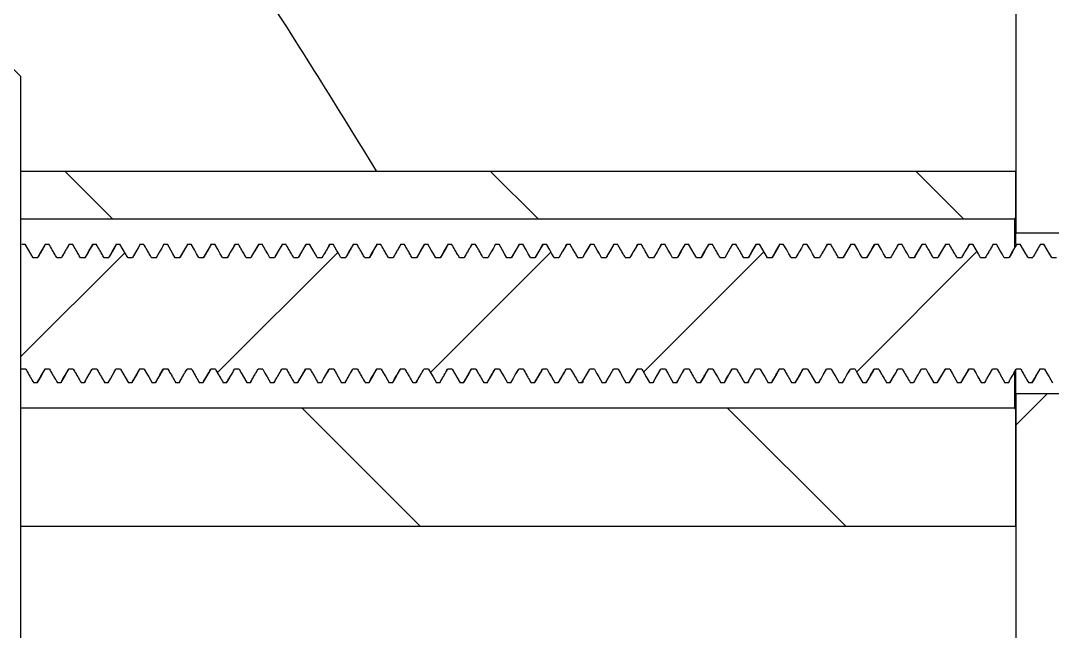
# Model space of a CAD drawing. Header units: millimetres. Extents: x 2 to 1187, y 2 to 839.
# Drawn here: x 771.8 to 782.68, y 742.01 to 748.45 of the extents above; entities that cross this region are included whole.
import ezdxf

# ---------------------------------------------------------------- set-up
doc = ezdxf.new("R2010")
doc.units = ezdxf.units.MM

# ---------------------------------------------------------------- blocks, each defined once
blk = doc.blocks.new('SW_HATCH_5')
at = {"color": 0, "linetype": 'Continuous', "lineweight": 18}
for p, q in [((-61.625, -8.5), (-61.125, -9)), ((-57.135, -8.5), (-56.635, -9)), ((-52.645, -8.5), (-52.145, -9)), ((-60.996, -9.36), (-62.092, -10.456)), ((-58.749, -9.357), (-60.017, -10.625)), ((-56.5, -9.353), (-57.769, -10.622)), ((-54.252, -9.351), (-55.52, -10.618)), ((-52.004, -9.347), (-53.272, -10.616)), ((-51.261, -10.85), (-51.592, -11.181)), ((-59.125, -11), (-57.875, -12.25)), ((-54.635, -11), (-53.385, -12.25))]:
    blk.add_line(p, q, dxfattribs=at)

msp = doc.modelspace()

# ---------------------------------------------------------------- linework, layer by layer
at = {"color": 7, "linetype": 'Continuous', "lineweight": 25}
for p, q in [((782.2982, 751.8621), (782.2982, 746.2121)), ((771.7981, 747.862), (771.2981, 748.3621)), ((771.7981, 724.362), (771.7981, 747.862)), ((782.2982, 746.862), (771.7981, 746.862)), ((782.2982, 746.3746), (782.2982, 746.862)), ((771.7981, 746.362), (782.2857, 746.362)), ((782.2857, 746.362), (782.2982, 746.3746)), ((782.2857, 746.0647), (782.2857, 746.362)), ((782.2982, 746.2121), (791.2981, 746.2121)), ((782.2982, 746.095), (782.2982, 746.2121)), ((771.808, 746.0938), (771.8436, 746.0938)), ((772.058, 746.0938), (772.0936, 746.0938)), ((772.308, 746.0938), (772.3437, 746.0938)), ((772.5579, 746.0938), (772.5937, 746.0938)), ((772.808, 746.0938), (772.8436, 746.0938)), ((773.058, 746.0938), (773.0936, 746.0938)), ((773.308, 746.0938), (773.3437, 746.0938)), ((773.558, 746.0938), (773.5936, 746.0938)), ((773.808, 746.0938), (773.8436, 746.0938)), ((774.058, 746.0938), (774.0937, 746.0938)), ((774.3079, 746.0938), (774.3437, 746.0938)), ((774.558, 746.0938), (774.5936, 746.0938)), ((774.808, 746.0938), (774.8436, 746.0938)), ((775.058, 746.0938), (775.0937, 746.0938)), ((775.308, 746.0938), (775.3436, 746.0938)), ((775.558, 746.0938), (775.5936, 746.0938)), ((775.808, 746.0938), (775.8437, 746.0938)), ((776.0581, 746.0938), (776.0937, 746.0938)), ((776.308, 746.0938), (776.3436, 746.0938)), ((776.558, 746.0938), (776.5936, 746.0938)), ((776.808, 746.0938), (776.8437, 746.0938)), ((777.058, 746.0938), (777.0936, 746.0938)), ((777.308, 746.0938), (777.3436, 746.0938)), ((777.558, 746.0938), (777.5937, 746.0938)), ((777.8079, 746.0938), (777.8437, 746.0938)), ((778.058, 746.0938), (778.0936, 746.0938)), ((778.308, 746.0938), (778.3436, 746.0938)), ((778.558, 746.0938), (778.5937, 746.0938)), ((778.808, 746.0938), (778.8436, 746.0938)), ((779.058, 746.0938), (779.0936, 746.0938)), ((779.308, 746.0938), (779.3437, 746.0938)), ((779.558, 746.0938), (779.5937, 746.0938)), ((779.808, 746.0938), (779.8436, 746.0938)), ((780.058, 746.0938), (780.0937, 746.0938)), ((780.308, 746.0938), (780.3437, 746.0938)), ((780.558, 746.0938), (780.5936, 746.0938)), ((780.808, 746.0938), (780.8436, 746.0938)), ((781.058, 746.0938), (781.0937, 746.0938)), ((781.308, 746.0938), (781.3437, 746.0938)), ((781.558, 746.0938), (781.5936, 746.0938)), ((781.808, 746.0938), (781.8437, 746.0938)), ((782.0579, 746.0938), (782.0937, 746.0938)), ((782.308, 746.0938), (782.3436, 746.0938)), ((782.558, 746.0938), (782.5936, 746.0938)), ((771.9261, 745.9509), (771.9755, 745.9509)), ((772.1761, 745.9509), (772.2255, 745.9509)), ((772.2459, 745.9856), (772.2255, 745.9509)), ((772.4261, 745.9509), (772.4755, 745.9509)), ((772.6761, 745.9509), (772.7254, 745.9509)), ((772.9261, 745.9509), (772.9755, 745.9509)), ((772.987, 745.9708), (772.9752, 745.9509)), ((773.1761, 745.9509), (773.2256, 745.9509)), ((773.228, 745.9543), (773.2258, 745.9506)), ((773.4262, 745.9509), (773.4755, 745.9509)), ((773.6761, 745.9509), (773.7255, 745.9509)), ((773.9261, 745.9509), (773.9755, 745.9509)), ((773.9947, 745.9834), (773.9755, 745.9508)), ((774.1761, 745.9509), (774.2255, 745.9509)), ((774.4261, 745.9509), (774.4755, 745.9509)), ((774.6761, 745.9509), (774.7255, 745.9509)), ((774.7405, 745.9768), (774.7252, 745.9509)), ((774.9261, 745.9509), (774.9756, 745.9509)), ((775.1762, 745.9509), (775.2255, 745.9509)), ((775.4261, 745.9509), (775.4755, 745.9509)), ((775.6761, 745.9509), (775.7255, 745.9509)), ((775.7429, 745.9801), (775.7255, 745.9507)), ((775.9262, 745.9509), (775.9755, 745.9509)), ((776.1761, 745.9509), (776.2255, 745.9509)), ((776.4261, 745.9509), (776.4755, 745.9509)), ((776.4932, 745.9813), (776.4752, 745.9509)), ((776.6761, 745.9509), (776.7256, 745.9509)), ((776.9261, 745.9509), (776.9755, 745.9509)), ((777.1761, 745.9509), (777.2255, 745.9509)), ((777.4261, 745.9509), (777.4755, 745.9509)), ((777.4906, 745.9762), (777.4756, 745.9507)), ((777.6762, 745.9509), (777.7255, 745.9509)), ((777.926, 745.9509), (777.9755, 745.9509)), ((778.1761, 745.9509), (778.2255, 745.9509)), ((778.2451, 745.9845), (778.2253, 745.9509)), ((778.4261, 745.9509), (778.4756, 745.9509)), ((778.6761, 745.9509), (778.7254, 745.9509)), ((778.9261, 745.9509), (778.9755, 745.9509)), ((779.1761, 745.9509), (779.2255, 745.9509)), ((779.2381, 745.9717), (779.2256, 745.9507)), ((779.4262, 745.9509), (779.4755, 745.9509)), ((779.676, 745.9509), (779.7255, 745.9509)), ((779.9261, 745.9509), (779.9755, 745.9509)), ((779.9962, 745.9863), (779.9753, 745.9509)), ((780.1761, 745.9509), (780.2255, 745.9509)), ((780.4261, 745.9509), (780.4754, 745.9509)), ((780.6761, 745.9509), (780.7255, 745.9509)), ((780.9261, 745.9509), (780.9755, 745.9509)), ((780.9852, 745.9668), (780.9757, 745.9506)), ((781.1762, 745.9509), (781.2255, 745.9509)), ((781.4261, 745.9509), (781.4755, 745.9509)), ((781.6761, 745.9509), (781.7255, 745.9509)), ((781.7465, 745.9868), (781.7254, 745.9509)), ((781.9261, 745.9509), (781.9755, 745.9509)), ((782.1761, 745.9509), (782.2254, 745.9509)), ((782.4261, 745.9509), (782.4755, 745.9509)), ((782.4816, 745.9617), (782.4752, 745.9509)), ((782.6761, 745.9509), (782.7256, 745.9509)), ((771.8505, 744.7732), (771.8011, 744.7732)), ((772.1005, 744.7732), (772.0511, 744.7732)), ((772.3505, 744.7732), (772.3011, 744.7732)), ((772.6005, 744.7732), (772.5512, 744.7732)), ((772.7841, 744.7439), (772.8014, 744.7732)), ((772.8505, 744.7732), (772.8011, 744.7732)), ((773.1005, 744.7732), (773.0511, 744.7732)), ((773.3506, 744.7732), (773.3012, 744.7732)), ((773.5332, 744.743), (773.5511, 744.7733)), ((773.6005, 744.7732), (773.5511, 744.7732)), ((773.8505, 744.7732), (773.8011, 744.7732)), ((774.1005, 744.7732), (774.0511, 744.7732)), ((774.3008, 744.7736), (774.3011, 744.774)), ((774.3505, 744.7732), (774.3012, 744.7732)), ((774.5371, 744.7489), (774.5514, 744.7732)), ((774.6005, 744.7732), (774.5511, 744.7732)), ((774.8505, 744.7732), (774.8011, 744.7732)), ((775.1006, 744.7732), (775.0512, 744.7732)), ((775.2815, 744.74), (775.3012, 744.7733)), ((775.3505, 744.7732), (775.3011, 744.7732)), ((775.6005, 744.7732), (775.5511, 744.7732)), ((775.8505, 744.7732), (775.8011, 744.7732)), ((776.0477, 744.7682), (776.0508, 744.7735)), ((776.1005, 744.7732), (776.0512, 744.7732)), ((776.2908, 744.7551), (776.3014, 744.7732)), ((776.3505, 744.7732), (776.3011, 744.7732)), ((776.6005, 744.7732), (776.5511, 744.7732)), ((776.8505, 744.7732), (776.8012, 744.7732)), ((777.0305, 744.7381), (777.0512, 744.7732)), ((777.1005, 744.7732), (777.0511, 744.7732)), ((777.3505, 744.7732), (777.3011, 744.7732)), ((777.6005, 744.7732), (777.5511, 744.7732)), ((777.7945, 744.7626), (777.8009, 744.7735)), ((777.8505, 744.7732), (777.8011, 744.7732)), ((778.045, 744.7624), (778.0514, 744.7732)), ((778.1005, 744.7732), (778.0511, 744.7732)), ((778.3505, 744.7732), (778.3011, 744.7732)), ((778.6005, 744.7732), (778.5512, 744.7732)), ((778.7801, 744.7373), (778.8013, 744.7732)), ((778.8505, 744.7732), (778.8011, 744.7732)), ((779.1005, 744.7732), (779.0511, 744.7732)), ((779.3506, 744.7732), (779.3011, 744.7732)), ((779.5414, 744.7573), (779.5509, 744.7735)), ((779.6005, 744.7732), (779.5511, 744.7732)), ((779.8505, 744.7732), (779.8011, 744.7732)), ((780.1005, 744.7732), (780.0511, 744.7732)), ((780.3505, 744.7732), (780.3012, 744.7732)), ((780.5304, 744.7378), (780.5513, 744.7732)), ((780.6005, 744.7732), (780.5511, 744.7732)), ((780.8505, 744.7732), (780.8011, 744.7732)), ((781.1006, 744.7732), (781.0511, 744.7732)), ((781.2886, 744.7524), (781.301, 744.7734)), ((781.3505, 744.7732), (781.3011, 744.7732)), ((781.6005, 744.7732), (781.5511, 744.7732)), ((781.8505, 744.7732), (781.8011, 744.7732)), ((782.1005, 744.7732), (782.0512, 744.7732)), ((782.2816, 744.7396), (782.3014, 744.7732)), ((782.2857, 744.362), (782.2857, 744.7383)), ((782.2982, 744.5121), (782.2982, 744.7669)), ((782.3505, 744.7732), (782.3011, 744.7732)), ((782.6005, 744.7732), (782.5511, 744.7732)), ((771.9686, 744.6303), (771.933, 744.6303)), ((772.2186, 744.6303), (772.183, 744.6303)), ((772.4687, 744.6303), (772.433, 744.6303)), ((772.7187, 744.6303), (772.6829, 744.6303)), ((772.9686, 744.6303), (772.933, 744.6303)), ((773.2186, 744.6303), (773.183, 744.6303)), ((773.4687, 744.6303), (773.433, 744.6303)), ((773.7186, 744.6303), (773.683, 744.6303)), ((773.9686, 744.6303), (773.933, 744.6303)), ((774.2187, 744.6303), (774.183, 744.6303)), ((774.4686, 744.6303), (774.4329, 744.6303)), ((774.7186, 744.6303), (774.683, 744.6303)), ((774.9686, 744.6303), (774.933, 744.6303)), ((775.2187, 744.6303), (775.183, 744.6303)), ((775.4686, 744.6303), (775.433, 744.6303)), ((775.7186, 744.6303), (775.683, 744.6303)), ((775.9687, 744.6303), (775.933, 744.6303)), ((776.2186, 744.6303), (776.1829, 744.6303)), ((776.4686, 744.6303), (776.433, 744.6303)), ((776.7186, 744.6303), (776.683, 744.6303)), ((776.9687, 744.6303), (776.933, 744.6303)), ((777.2186, 744.6303), (777.183, 744.6303)), ((777.4686, 744.6303), (777.433, 744.6303)), ((777.7187, 744.6303), (777.683, 744.6303)), ((777.9686, 744.6303), (777.933, 744.6303)), ((778.2186, 744.6303), (778.183, 744.6303)), ((778.4687, 744.6303), (778.433, 744.6303)), ((778.7188, 744.6303), (778.683, 744.6303)), ((778.9686, 744.6303), (778.933, 744.6303)), ((779.2187, 744.6303), (779.183, 744.6303)), ((779.4687, 744.6303), (779.433, 744.6303)), ((779.7186, 744.6303), (779.683, 744.6303)), ((779.9686, 744.6303), (779.933, 744.6303)), ((780.2187, 744.6303), (780.183, 744.6303)), ((780.4687, 744.6303), (780.433, 744.6303)), ((780.7186, 744.6303), (780.683, 744.6303)), ((780.9687, 744.6303), (780.933, 744.6303)), ((781.2186, 744.6303), (781.183, 744.6303)), ((781.4686, 744.6303), (781.433, 744.6303)), ((781.7186, 744.6303), (781.683, 744.6303)), ((781.9687, 744.6303), (781.933, 744.6303)), ((782.2187, 744.6303), (782.1829, 744.6303)), ((782.4686, 744.6303), (782.433, 744.6303)), ((782.2982, 744.5121), (782.2982, 735.6121)), ((791.2981, 744.5121), (782.2982, 744.5121)), ((782.2857, 744.362), (771.7981, 744.362)), ((782.2982, 744.3495), (782.2857, 744.362)), ((782.2982, 743.112), (782.2982, 744.3495)), ((782.2982, 743.112), (771.7981, 743.112))]:
    msp.add_line(p, q, dxfattribs=at)
at = {"color": 7, "linetype": 'Continuous', "lineweight": 25, "flags": 128}
for points in [[(771.9261, 745.9508), (771.9026, 745.9915), (771.8791, 746.0322), (771.8436, 746.0936)], [(772.9261, 745.9516), (772.9026, 745.9924), (772.8791, 746.0331), (772.8436, 746.0947)], [(773.058, 746.0939), (773.0345, 746.0532), (773.011, 746.0125), (772.9755, 745.951)], [(773.308, 746.0926), (773.2844, 746.0519), (773.2609, 746.0112), (773.2255, 745.95)], [(773.4261, 745.95), (773.4026, 745.9907), (773.379, 746.0314), (773.3436, 746.0926)], [(773.6761, 745.9509), (773.6526, 745.9916), (773.6291, 746.0323), (773.5936, 746.0938)], [(773.9261, 745.9518), (773.9027, 745.9926), (773.8792, 746.0333), (773.8437, 746.0949)], [(774.058, 746.0929), (774.0345, 746.0522), (774.0109, 746.0115), (773.9755, 745.9502)], [(774.308, 746.0931), (774.2844, 746.0523), (774.2609, 746.0116), (774.2255, 745.9503)], [(774.4261, 745.9502), (774.4026, 745.9909), (774.379, 746.0316), (774.3436, 746.0929)], [(774.558, 746.0949), (774.5345, 746.0542), (774.511, 746.0134), (774.4755, 745.9518)], [(774.808, 746.0938), (774.7845, 746.0531), (774.761, 746.0123), (774.7255, 745.9509)], [(774.9262, 745.9511), (774.9027, 745.9918), (774.8791, 746.0326), (774.8437, 746.094)], [(775.1761, 745.95), (775.1526, 745.9907), (775.129, 746.0314), (775.0936, 746.0926)], [(775.558, 746.0947), (775.5345, 746.054), (775.511, 746.0132), (775.4755, 745.9517)], [(776.058, 746.0932), (776.0344, 746.0524), (776.0109, 746.0117), (775.9755, 745.9504)], [(776.1761, 745.9503), (776.1526, 745.991), (776.129, 746.0317), (776.0936, 746.093)], [(776.308, 746.095), (776.2845, 746.0542), (776.261, 746.0135), (776.2255, 745.9519)], [(776.808, 746.0926), (776.7844, 746.0519), (776.7609, 746.0112), (776.7255, 745.95)], [(776.9261, 745.95), (776.9026, 745.9907), (776.879, 746.0314), (776.8436, 746.0926)], [(777.058, 746.0943), (777.0345, 746.0535), (777.0109, 746.0128), (776.9755, 745.9513)], [(777.1761, 745.9511), (777.1526, 745.9919), (777.1291, 746.0326), (777.0936, 746.0941)], [(777.308, 746.0946), (777.2845, 746.0538), (777.261, 746.0131), (777.2255, 745.9516)], [(777.4262, 745.9517), (777.4027, 745.9924), (777.3792, 746.0332), (777.3437, 746.0947)], [(777.558, 746.0927), (777.5345, 746.052), (777.5109, 746.0113), (777.4755, 745.9501)], [(777.808, 746.0933), (777.7844, 746.0526), (777.7609, 746.0119), (777.7255, 745.9505)], [(777.9261, 745.9504), (777.9026, 745.9911), (777.879, 746.0318), (777.8436, 746.0931)], [(778.308, 746.0935), (778.2845, 746.0527), (778.261, 746.012), (778.2255, 745.9507)], [(778.558, 746.0927), (778.5344, 746.052), (778.5109, 746.0112), (778.4755, 745.95)], [(778.6761, 745.95), (778.6526, 745.9907), (778.629, 746.0314), (778.5936, 746.0926)], [(778.808, 746.0944), (778.7845, 746.0537), (778.761, 746.0129), (778.7255, 745.9514)], [(778.9261, 745.9513), (778.9026, 745.992), (778.8791, 746.0327), (778.8436, 746.0942)], [(779.058, 746.0944), (779.0345, 746.0537), (779.011, 746.013), (778.9755, 745.9514)], [(779.308, 746.0927), (779.2845, 746.052), (779.2609, 746.0113), (779.2255, 745.95)], [(779.558, 746.0935), (779.5344, 746.0527), (779.5109, 746.012), (779.4755, 745.9506)], [(779.6761, 745.9505), (779.6526, 745.9912), (779.629, 746.0319), (779.5936, 746.0933)], [(779.808, 746.095), (779.7845, 746.0543), (779.761, 746.0135), (779.7255, 745.9519)], [(779.9261, 745.9519), (779.9026, 745.9926), (779.8792, 746.0334), (779.8436, 746.095)], [(780.058, 746.0933), (780.0345, 746.0526), (780.011, 746.0119), (779.9755, 745.9506)], [(780.1762, 745.9507), (780.1526, 745.9914), (780.1291, 746.0322), (780.0937, 746.0935)], [(780.558, 746.0946), (780.5345, 746.0538), (780.511, 746.0131), (780.4755, 745.9515)], [(780.6761, 745.9514), (780.6526, 745.9921), (780.6291, 746.0329), (780.5936, 746.0944)], [(780.808, 746.0943), (780.7845, 746.0536), (780.761, 746.0128), (780.7255, 745.9513)], [(780.9262, 745.9515), (780.9027, 745.9922), (780.8792, 746.033), (780.8437, 746.0945)], [(781.1761, 745.95), (781.1526, 745.9908), (781.1291, 746.0315), (781.0937, 746.0927)], [(781.558, 746.095), (781.5345, 746.0542), (781.511, 746.0135), (781.4755, 745.9519)], [(781.808, 746.0932), (781.7845, 746.0525), (781.761, 746.0118), (781.7255, 745.9504)], [(781.9262, 745.9506), (781.9026, 745.9913), (781.8791, 746.032), (781.8437, 746.0934)], [(782.1761, 745.95), (782.1526, 745.9908), (782.129, 746.0315), (782.0936, 746.0927)], [(782.308, 746.0947), (782.2845, 746.0539), (782.261, 746.0132), (782.2255, 745.9516)], [(782.4261, 745.9515), (782.4026, 745.9922), (782.3791, 746.033), (782.3436, 746.0945)], [(782.6762, 745.9514), (782.6527, 745.9921), (782.6292, 746.0328), (782.5937, 746.0943)], [(772.2187, 744.6299), (772.2422, 744.6706), (772.2657, 744.7113), (772.3012, 744.7728)], [(772.4686, 744.6315), (772.4922, 744.6722), (772.5157, 744.7129), (772.5511, 744.7741)], [(772.7186, 744.6304), (772.7421, 744.6712), (772.7656, 744.7119), (772.8011, 744.7733)], [(772.8505, 744.7723), (772.874, 744.7316), (772.8975, 744.6908), (772.933, 744.6292)], [(773.1005, 744.7738), (773.1241, 744.7331), (773.1476, 744.6924), (773.183, 744.6311)], [(773.2187, 744.631), (773.2422, 744.6717), (773.2657, 744.7124), (773.3012, 744.7737)], [(773.9687, 744.63), (773.9922, 744.6708), (774.0157, 744.7115), (774.0512, 744.773)], [(774.1005, 744.7742), (774.124, 744.7334), (774.1476, 744.6927), (774.183, 744.6315)], [(774.3505, 744.773), (774.374, 744.7322), (774.3975, 744.6915), (774.433, 744.6301)], [(774.9687, 744.6311), (774.9922, 744.6718), (775.0157, 744.7125), (775.0512, 744.7738)], [(775.1005, 744.7737), (775.124, 744.733), (775.1475, 744.6923), (775.183, 744.631)], [(775.4686, 744.6293), (775.4921, 744.67), (775.5156, 744.7107), (775.5511, 744.7723)], [(775.6005, 744.7732), (775.6241, 744.7325), (775.6476, 744.6918), (775.683, 744.6304)], [(775.7187, 744.6302), (775.7422, 744.6709), (775.7657, 744.7116), (775.8012, 744.7731)], [(776.1005, 744.7729), (776.124, 744.7321), (776.1475, 744.6914), (776.183, 744.6299)], [(776.3505, 744.7725), (776.374, 744.7318), (776.3975, 744.691), (776.433, 744.6295)], [(776.4687, 744.6293), (776.4922, 744.6701), (776.5156, 744.7108), (776.5512, 744.7724)], [(776.8505, 744.7736), (776.874, 744.7329), (776.8975, 744.6922), (776.933, 744.6309)], [(776.9686, 744.631), (776.9921, 744.6718), (777.0157, 744.7125), (777.0511, 744.7738)], [(777.3505, 744.7734), (777.3741, 744.7327), (777.3976, 744.6919), (777.433, 744.6305)], [(777.7186, 744.6315), (777.7422, 744.6722), (777.7657, 744.7129), (777.8011, 744.7741)], [(777.8505, 744.7727), (777.874, 744.732), (777.8975, 744.6913), (777.933, 744.6298)], [(778.1005, 744.7726), (778.124, 744.7319), (778.1475, 744.6911), (778.183, 744.6296)], [(778.2187, 744.6294), (778.2422, 744.6702), (778.2657, 744.7109), (778.3012, 744.7725)], [(778.3505, 744.774), (778.3741, 744.7333), (778.3976, 744.6926), (778.433, 744.6314)], [(778.4687, 744.6313), (778.4922, 744.672), (778.5157, 744.7127), (778.5512, 744.774)], [(778.6005, 744.7735), (778.624, 744.7328), (778.6475, 744.6921), (778.683, 744.6307)], [(779.1005, 744.7735), (779.1241, 744.7328), (779.1476, 744.692), (779.183, 744.6307)], [(779.2187, 744.6305), (779.2422, 744.6712), (779.2657, 744.712), (779.3012, 744.7733)], [(779.4686, 744.6315), (779.4922, 744.6722), (779.5157, 744.7129), (779.5511, 744.7741)], [(779.6005, 744.7726), (779.624, 744.7319), (779.6475, 744.6911), (779.683, 744.6296)], [(779.9687, 744.6295), (779.9922, 744.6703), (780.0157, 744.711), (780.0512, 744.7726)], [(780.1005, 744.7741), (780.1241, 744.7334), (780.1476, 744.6927), (780.183, 744.6314)], [(780.2187, 744.6314), (780.2422, 744.6721), (780.2657, 744.7128), (780.3012, 744.774)], [(780.3505, 744.7734), (780.374, 744.7327), (780.3975, 744.6919), (780.433, 744.6306)], [(780.4686, 744.6308), (780.4921, 744.6715), (780.5157, 744.7122), (780.5511, 744.7736)], [(780.6005, 744.7722), (780.624, 744.7315), (780.6475, 744.6907), (780.683, 744.6291)], [(780.7186, 744.6291), (780.7421, 744.6698), (780.7656, 744.7106), (780.8011, 744.7722)], [(780.9687, 744.6307), (780.9922, 744.6714), (781.0157, 744.7121), (781.0512, 744.7735)], [(781.3505, 744.7725), (781.374, 744.7318), (781.3975, 744.691), (781.433, 744.6295)], [(781.4686, 744.6297), (781.4921, 744.6704), (781.5156, 744.7111), (781.5511, 744.7727)], [(781.6005, 744.7728), (781.624, 744.7321), (781.6475, 744.6914), (781.683, 744.6299)], [(781.8505, 744.7741), (781.8741, 744.7334), (781.8976, 744.6927), (781.933, 744.6315)], [(781.9687, 744.6314), (781.9922, 744.6721), (782.0157, 744.7129), (782.0511, 744.7741)], [(782.1005, 744.7733), (782.124, 744.7325), (782.1475, 744.6918), (782.183, 744.6304)], [(782.2186, 744.6306), (782.2421, 744.6713), (782.2657, 744.7121), (782.3011, 744.7734)], [(782.6005, 744.7737), (782.6241, 744.733), (782.6476, 744.6923), (782.683, 744.631)]]:
    msp.add_lwpolyline(points, dxfattribs=at)
at = {"color": 7, "linetype": 'Continuous', "lineweight": 18}
msp.add_arc((812.2981, 724.362), 54.5814, 135.29029, 248.5047, dxfattribs=at)
at = {"color": 7, "linetype": 'Continuous', "lineweight": 25}
for points, knots in [([(775.5546, 746.862), (775.3488, 747.1963), (774.9307, 747.8752), (774.3064, 748.8525), (773.7222, 749.749), (773.2301, 750.4894), (772.8443, 751.0624), (772.5677, 751.4688), (772.3966, 751.7189), (772.318, 751.8332), (772.2982, 751.8621)], [0, 0, 0, 0, 0.1973176, 0.4008138, 0.5829723, 0.7352589, 0.8476928, 0.9302289, 0.98241, 1, 1, 1, 1]), ([(772.0543, 746.0919), (772.0405, 746.0679), (772.0132, 746.0209), (771.986, 745.9739), (771.9727, 745.9509)], [0, 0, 0, 0, 0.5103275, 1, 1, 1, 1]), ([(772.058, 746.0949), (772.0502, 746.0813), (772.0345, 746.0541), (772.007, 746.0065), (771.9873, 745.9723), (771.9755, 745.9518)], [0, 0, 0, 0, 0.2847902, 0.5695022, 1, 1, 1, 1]), ([(772.1761, 745.9519), (772.1683, 745.9654), (772.1527, 745.9926), (772.1252, 746.0403), (772.1055, 746.0744), (772.0937, 746.095)], [0, 0, 0, 0, 0.2847679, 0.5694577, 1, 1, 1, 1]), ([(772.308, 746.093), (772.3002, 746.0795), (772.2845, 746.0523), (772.257, 746.0047), (772.2373, 745.9707), (772.2255, 745.9503)], [0, 0, 0, 0, 0.2853265, 0.5705748, 1, 1, 1, 1]), ([(772.2989, 746.0725), (772.2991, 746.0742), (772.2999, 746.082), (772.3044, 746.0886), (772.308, 746.0938)], [0, 0, 0, 0, 0.2129232, 1, 1, 1, 1]), ([(772.4262, 745.9504), (772.4183, 745.964), (772.4026, 745.9912), (772.3751, 746.0387), (772.3555, 746.0728), (772.3437, 746.0932)], [0, 0, 0, 0, 0.28519233, 0.57046291, 1, 1, 1, 1]), ([(772.5544, 746.0896), (772.5405, 746.0657), (772.5136, 746.0194), (772.4867, 745.9732), (772.4737, 745.9509)], [0, 0, 0, 0, 0.5176524, 1, 1, 1, 1]), ([(772.558, 746.0929), (772.5501, 746.0794), (772.5344, 746.0522), (772.5069, 746.0046), (772.4873, 745.9706), (772.4755, 745.9502)], [0, 0, 0, 0, 0.28528191, 0.57064209, 1, 1, 1, 1]), ([(772.6761, 745.9501), (772.6683, 745.9637), (772.6526, 745.9908), (772.6251, 746.0384), (772.6054, 746.0724), (772.5936, 746.0928)], [0, 0, 0, 0, 0.2853938, 0.5707094, 1, 1, 1, 1]), ([(772.8046, 746.0917), (772.7907, 746.0677), (772.7635, 746.0208), (772.7363, 745.9739), (772.723, 745.9509)], [0, 0, 0, 0, 0.5111826, 1, 1, 1, 1]), ([(772.808, 746.0948), (772.8001, 746.0812), (772.7845, 746.0541), (772.757, 746.0064), (772.7373, 745.9723), (772.7255, 745.9517)], [0, 0, 0, 0, 0.2848124, 0.569558, 1, 1, 1, 1]), ([(773.0489, 746.0727), (773.0491, 746.0743), (773.0499, 746.0821), (773.0544, 746.0886), (773.058, 746.0938)], [0, 0, 0, 0, 0.2078182, 1, 1, 1, 1]), ([(773.1762, 745.9512), (773.1683, 745.9648), (773.1527, 745.9919), (773.1252, 746.0396), (773.1055, 746.0737), (773.0937, 746.0942)], [0, 0, 0, 0, 0.2849911, 0.569904, 1, 1, 1, 1]), ([(773.2989, 746.0735), (773.2991, 746.0748), (773.3002, 746.0822), (773.3045, 746.0886), (773.308, 746.0938)], [0, 0, 0, 0, 0.1759227, 1, 1, 1, 1]), ([(773.5546, 746.0907), (773.5407, 746.0668), (773.5137, 746.0201), (773.4866, 745.9736), (773.4734, 745.9509)], [0, 0, 0, 0, 0.5141889, 1, 1, 1, 1]), ([(773.558, 746.094), (773.5501, 746.0804), (773.5344, 746.0532), (773.5069, 746.0056), (773.4873, 745.9715), (773.4755, 745.9511)], [0, 0, 0, 0, 0.2850692, 0.5700716, 1, 1, 1, 1]), ([(773.8043, 746.0918), (773.7904, 746.0678), (773.7632, 746.0209), (773.736, 745.9739), (773.7226, 745.9509)], [0, 0, 0, 0, 0.5104589, 1, 1, 1, 1]), ([(773.808, 746.0948), (773.8002, 746.0812), (773.7845, 746.0541), (773.757, 746.0064), (773.7374, 745.9723), (773.7255, 745.9517)], [0, 0, 0, 0, 0.2847678, 0.5696138, 1, 1, 1, 1]), ([(774.0489, 746.0725), (774.0491, 746.0741), (774.0499, 746.082), (774.0544, 746.0886), (774.058, 746.0938)], [0, 0, 0, 0, 0.2137962, 1, 1, 1, 1]), ([(774.1762, 745.9503), (774.1683, 745.9639), (774.1526, 745.9911), (774.1251, 746.0386), (774.1055, 746.0726), (774.0937, 746.0931)], [0, 0, 0, 0, 0.2852483, 0.5705748, 1, 1, 1, 1]), ([(774.3044, 746.0897), (774.2905, 746.0658), (774.2636, 746.0195), (774.2367, 745.9733), (774.2237, 745.9509)], [0, 0, 0, 0, 0.5173098, 1, 1, 1, 1]), ([(774.5546, 746.0918), (774.5407, 746.0678), (774.5135, 746.0208), (774.4862, 745.9739), (774.4729, 745.9509)], [0, 0, 0, 0, 0.5108172, 1, 1, 1, 1]), ([(774.6761, 745.9517), (774.6683, 745.9653), (774.6526, 745.9925), (774.6251, 746.0402), (774.6055, 746.0743), (774.5936, 746.0948)], [0, 0, 0, 0, 0.28482371, 0.56956926, 1, 1, 1, 1]), ([(774.7989, 746.0727), (774.7991, 746.0743), (774.7999, 746.082), (774.8044, 746.0886), (774.808, 746.0938)], [0, 0, 0, 0, 0.2082212, 1, 1, 1, 1]), ([(775.058, 746.0926), (775.0501, 746.079), (775.0344, 746.0519), (775.0069, 746.0043), (774.9873, 745.9704), (774.9755, 745.95)], [0, 0, 0, 0, 0.2854722, 0.5708774, 1, 1, 1, 1]), ([(775.0489, 746.0727), (775.0491, 746.0743), (775.0499, 746.082), (775.0544, 746.0886), (775.058, 746.0938)], [0, 0, 0, 0, 0.2026833, 1, 1, 1, 1]), ([(775.3046, 746.0909), (775.2907, 746.0669), (775.2636, 746.0203), (775.2366, 745.9736), (775.2234, 745.9509)], [0, 0, 0, 0, 0.513658, 1, 1, 1, 1]), ([(775.308, 746.0941), (775.3001, 746.0805), (775.2844, 746.0534), (775.257, 746.0057), (775.2373, 745.9717), (775.2255, 745.9512)], [0, 0, 0, 0, 0.2849465, 0.5699598, 1, 1, 1, 1]), ([(775.4261, 745.951), (775.4183, 745.9646), (775.4026, 745.9917), (775.3751, 746.0394), (775.3554, 746.0734), (775.3436, 746.0939)], [0, 0, 0, 0, 0.2850246, 0.5701162, 1, 1, 1, 1]), ([(775.5542, 746.0917), (775.5403, 746.0677), (775.5131, 746.0208), (775.4859, 745.9739), (775.4726, 745.9509)], [0, 0, 0, 0, 0.5108763, 1, 1, 1, 1]), ([(775.6761, 745.9518), (775.6683, 745.9653), (775.6527, 745.9925), (775.6252, 746.0402), (775.6055, 746.0743), (775.5937, 746.0948)], [0, 0, 0, 0, 0.2848124, 0.569558, 1, 1, 1, 1]), ([(775.808, 746.0928), (775.8002, 746.0793), (775.7845, 746.0521), (775.757, 746.0045), (775.7373, 745.9706), (775.7255, 745.9501)], [0, 0, 0, 0, 0.2853156, 0.5707094, 1, 1, 1, 1]), ([(775.9262, 745.9503), (775.9183, 745.9638), (775.9026, 745.991), (775.8751, 746.0385), (775.8555, 746.0725), (775.8437, 746.093)], [0, 0, 0, 0, 0.28528191, 0.57064209, 1, 1, 1, 1]), ([(776.0544, 746.0899), (776.0405, 746.0659), (776.0136, 746.0196), (775.9867, 745.9733), (775.9737, 745.9509)], [0, 0, 0, 0, 0.5168784, 1, 1, 1, 1]), ([(776.3045, 746.0919), (776.2906, 746.0679), (776.2634, 746.0209), (776.2362, 745.9739), (776.2229, 745.9509)], [0, 0, 0, 0, 0.5105509, 1, 1, 1, 1]), ([(776.4261, 745.9518), (776.4183, 745.9654), (776.4026, 745.9925), (776.3751, 746.0402), (776.3555, 746.0744), (776.3436, 746.0949)], [0, 0, 0, 0, 0.2847902, 0.5695022, 1, 1, 1, 1]), ([(776.558, 746.0936), (776.5502, 746.0801), (776.5345, 746.0529), (776.507, 746.0053), (776.4874, 745.9713), (776.4755, 745.9508)], [0, 0, 0, 0, 0.285181, 0.5702951, 1, 1, 1, 1]), ([(776.5489, 746.0727), (776.5491, 746.0743), (776.5499, 746.082), (776.5544, 746.0886), (776.558, 746.0938)], [0, 0, 0, 0, 0.2097323, 1, 1, 1, 1]), ([(776.6762, 745.951), (776.6683, 745.9645), (776.6526, 745.9917), (776.6252, 746.0393), (776.6055, 746.0734), (776.5937, 746.0938)], [0, 0, 0, 0, 0.2850246, 0.5701274, 1, 1, 1, 1]), ([(776.7989, 746.0733), (776.7991, 746.0746), (776.8001, 746.0822), (776.8044, 746.0886), (776.808, 746.0938)], [0, 0, 0, 0, 0.1840515, 1, 1, 1, 1]), ([(777.0546, 746.0911), (777.0407, 746.0671), (777.0136, 746.0204), (776.9865, 745.9737), (776.9733, 745.9509)], [0, 0, 0, 0, 0.51306104, 1, 1, 1, 1]), ([(777.3041, 746.0915), (777.2903, 746.0676), (777.2631, 746.0207), (777.2359, 745.9738), (777.2226, 745.9509)], [0, 0, 0, 0, 0.5113078, 1, 1, 1, 1]), ([(777.5489, 746.0724), (777.5491, 746.0741), (777.5499, 746.0819), (777.5544, 746.0886), (777.558, 746.0938)], [0, 0, 0, 0, 0.2158065, 1, 1, 1, 1]), ([(777.6762, 745.9502), (777.6683, 745.9637), (777.6526, 745.9909), (777.6251, 746.0384), (777.6055, 746.0724), (777.5937, 746.0929)], [0, 0, 0, 0, 0.2853825, 0.5706981, 1, 1, 1, 1]), ([(777.8045, 746.09), (777.7906, 746.0661), (777.7637, 746.0197), (777.7367, 745.9733), (777.7237, 745.9509)], [0, 0, 0, 0, 0.5164246, 1, 1, 1, 1]), ([(778.0545, 746.0919), (778.0406, 746.0679), (778.0134, 746.0209), (777.9861, 745.9739), (777.9728, 745.9509)], [0, 0, 0, 0, 0.5103369, 1, 1, 1, 1]), ([(778.058, 746.095), (778.0502, 746.0814), (778.0345, 746.0543), (778.007, 746.0066), (777.9873, 745.9724), (777.9755, 745.9519)], [0, 0, 0, 0, 0.2847679, 0.5694577, 1, 1, 1, 1]), ([(778.1761, 745.9518), (778.1683, 745.9654), (778.1526, 745.9926), (778.1251, 746.0403), (778.1055, 746.0744), (778.0936, 746.0949)], [0, 0, 0, 0, 0.284712, 0.5695022, 1, 1, 1, 1]), ([(778.2989, 746.0726), (778.2991, 746.0743), (778.2999, 746.082), (778.3044, 746.0886), (778.308, 746.0938)], [0, 0, 0, 0, 0.21014889, 1, 1, 1, 1]), ([(778.4262, 745.9508), (778.4183, 745.9644), (778.4027, 745.9916), (778.3752, 746.0392), (778.3555, 746.0732), (778.3437, 746.0937)], [0, 0, 0, 0, 0.2851587, 0.5702392, 1, 1, 1, 1]), ([(778.5489, 746.0738), (778.5491, 746.075), (778.5502, 746.0823), (778.5545, 746.0886), (778.558, 746.0938)], [0, 0, 0, 0, 0.1656692, 1, 1, 1, 1]), ([(778.8046, 746.0912), (778.7907, 746.0673), (778.7636, 746.0205), (778.7365, 745.9737), (778.7232, 745.9509)], [0, 0, 0, 0, 0.51257378, 1, 1, 1, 1]), ([(779.0541, 746.0914), (779.0402, 746.0674), (779.0131, 746.0206), (778.9859, 745.9738), (778.9726, 745.9509)], [0, 0, 0, 0, 0.5118098, 1, 1, 1, 1]), ([(779.1762, 745.9516), (779.1683, 745.9652), (779.1527, 745.9923), (779.1252, 746.04), (779.1055, 746.0741), (779.0937, 746.0946)], [0, 0, 0, 0, 0.2848236, 0.56972538, 1, 1, 1, 1]), ([(779.2989, 746.0724), (779.2991, 746.0741), (779.2999, 746.0819), (779.3044, 746.0886), (779.308, 746.0938)], [0, 0, 0, 0, 0.2156692, 1, 1, 1, 1]), ([(779.4262, 745.9501), (779.4183, 745.9637), (779.4026, 745.9908), (779.3751, 746.0384), (779.3555, 746.0724), (779.3437, 746.0928)], [0, 0, 0, 0, 0.2854162, 0.5707541, 1, 1, 1, 1]), ([(779.5545, 746.0902), (779.5406, 746.0662), (779.5137, 746.0198), (779.4867, 745.9734), (779.4736, 745.9509)], [0, 0, 0, 0, 0.51587977, 1, 1, 1, 1]), ([(779.8045, 746.092), (779.7906, 746.068), (779.7634, 746.0209), (779.7361, 745.9739), (779.7227, 745.9509)], [0, 0, 0, 0, 0.5102272, 1, 1, 1, 1]), ([(780.0489, 746.0726), (780.0491, 746.0742), (780.0499, 746.082), (780.0544, 746.0886), (780.058, 746.0938)], [0, 0, 0, 0, 0.2110317, 1, 1, 1, 1]), ([(780.308, 746.0927), (780.3001, 746.0792), (780.2844, 746.052), (780.2569, 746.0045), (780.2373, 745.9705), (780.2255, 745.9501)], [0, 0, 0, 0, 0.2854162, 0.5707541, 1, 1, 1, 1]), ([(780.2989, 746.0732), (780.2991, 746.0746), (780.3, 746.0822), (780.3044, 746.0886), (780.308, 746.0938)], [0, 0, 0, 0, 0.1884766, 1, 1, 1, 1]), ([(780.4261, 745.95), (780.4183, 745.9636), (780.4026, 745.9907), (780.3751, 746.0383), (780.3554, 746.0722), (780.3436, 746.0927)], [0, 0, 0, 0, 0.2853939, 0.5708661, 1, 1, 1, 1]), ([(780.5546, 746.0914), (780.5407, 746.0674), (780.5136, 746.0206), (780.4864, 745.9738), (780.4732, 745.9509)], [0, 0, 0, 0, 0.5121555, 1, 1, 1, 1]), ([(780.804, 746.0912), (780.7901, 746.0673), (780.763, 746.0205), (780.7359, 745.9737), (780.7227, 745.9509)], [0, 0, 0, 0, 0.512319, 1, 1, 1, 1]), ([(781.058, 746.0926), (781.0502, 746.0791), (781.0345, 746.0519), (781.007, 746.0044), (780.9873, 745.9704), (780.9755, 745.95)], [0, 0, 0, 0, 0.2853939, 0.5708661, 1, 1, 1, 1]), ([(781.0489, 746.0724), (781.0491, 746.0741), (781.0499, 746.0819), (781.0544, 746.0886), (781.058, 746.0938)], [0, 0, 0, 0, 0.2151764, 1, 1, 1, 1]), ([(781.3045, 746.0903), (781.2906, 746.0664), (781.2637, 746.0199), (781.2367, 745.9734), (781.2236, 745.9509)], [0, 0, 0, 0, 0.5154191, 1, 1, 1, 1]), ([(781.308, 746.0936), (781.3001, 746.08), (781.2844, 746.0529), (781.2569, 746.0053), (781.2373, 745.9712), (781.2255, 745.9508)], [0, 0, 0, 0, 0.2851141, 0.5703064, 1, 1, 1, 1]), ([(781.4261, 745.9506), (781.4183, 745.9642), (781.4026, 745.9913), (781.3751, 746.0389), (781.3554, 746.073), (781.3436, 746.0934)], [0, 0, 0, 0, 0.2851923, 0.5703064, 1, 1, 1, 1]), ([(781.5544, 746.092), (781.5405, 746.068), (781.5133, 746.0209), (781.486, 745.9739), (781.4727, 745.9509)], [0, 0, 0, 0, 0.5102157, 1, 1, 1, 1]), ([(781.6761, 745.9519), (781.6683, 745.9655), (781.6526, 745.9926), (781.6251, 746.0403), (781.6055, 746.0745), (781.5936, 746.095)], [0, 0, 0, 0, 0.2847679, 0.5694577, 1, 1, 1, 1]), ([(781.7989, 746.0725), (781.7991, 746.0742), (781.7999, 746.082), (781.8044, 746.0886), (781.808, 746.0938)], [0, 0, 0, 0, 0.21204689, 1, 1, 1, 1]), ([(782.058, 746.0928), (782.0501, 746.0792), (782.0344, 746.0521), (782.0069, 746.0045), (781.9873, 745.9706), (781.9755, 745.9501)], [0, 0, 0, 0, 0.2854049, 0.5707427, 1, 1, 1, 1]), ([(782.3046, 746.0915), (782.2907, 746.0675), (782.2636, 746.0207), (782.2364, 745.9738), (782.2231, 745.9509)], [0, 0, 0, 0, 0.5116783, 1, 1, 1, 1]), ([(782.558, 746.0941), (782.5502, 746.0806), (782.5345, 746.0534), (782.507, 746.0058), (782.4874, 745.9717), (782.4755, 745.9512)], [0, 0, 0, 0, 0.2849352, 0.5699486, 1, 1, 1, 1]), ([(782.5489, 746.0728), (782.5491, 746.0744), (782.5499, 746.0821), (782.5544, 746.0886), (782.558, 746.0938)], [0, 0, 0, 0, 0.2069234, 1, 1, 1, 1]), ([(771.8505, 744.7724), (771.8583, 744.7588), (771.874, 744.7317), (771.9015, 744.684), (771.9211, 744.6499), (771.933, 744.6293)], [0, 0, 0, 0, 0.2847678, 0.5696138, 1, 1, 1, 1]), ([(771.9686, 744.6295), (771.9764, 744.6431), (771.9921, 744.6702), (772.0196, 744.7179), (772.0393, 744.752), (772.0511, 744.7725)], [0, 0, 0, 0, 0.2848349, 0.5697367, 1, 1, 1, 1]), ([(771.9725, 744.6325), (771.9864, 744.6565), (772.0135, 744.7034), (772.0407, 744.7503), (772.054, 744.7732)], [0, 0, 0, 0, 0.51119735, 1, 1, 1, 1]), ([(772.1005, 744.773), (772.1084, 744.7594), (772.124, 744.7323), (772.1515, 744.6846), (772.1712, 744.6506), (772.183, 744.6301)], [0, 0, 0, 0, 0.28496874, 0.5700157, 1, 1, 1, 1]), ([(772.222, 744.6331), (772.2359, 744.657), (772.263, 744.7038), (772.2901, 744.7504), (772.3033, 744.7732)], [0, 0, 0, 0, 0.5133042, 1, 1, 1, 1]), ([(772.3505, 744.7742), (772.3584, 744.7606), (772.3741, 744.7334), (772.4015, 744.6859), (772.4212, 744.6519), (772.433, 744.6315)], [0, 0, 0, 0, 0.2853971, 0.5708725, 1, 1, 1, 1]), ([(772.6005, 744.7731), (772.6083, 744.7595), (772.624, 744.7324), (772.6515, 744.6847), (772.6711, 744.6507), (772.683, 744.6302)], [0, 0, 0, 0, 0.2850246, 0.5701274, 1, 1, 1, 1]), ([(772.9687, 744.6291), (772.9765, 744.6427), (772.9921, 744.6699), (773.0196, 744.7176), (773.0393, 744.7517), (773.0511, 744.7722)], [0, 0, 0, 0, 0.284712, 0.5695022, 1, 1, 1, 1]), ([(772.9721, 744.6322), (772.986, 744.6562), (773.0132, 744.7032), (773.0404, 744.7502), (773.0538, 744.7732)], [0, 0, 0, 0, 0.51057009, 1, 1, 1, 1]), ([(773.2222, 744.6343), (773.2361, 744.6582), (773.263, 744.7045), (773.2899, 744.7508), (773.3029, 744.7732)], [0, 0, 0, 0, 0.5170329, 1, 1, 1, 1]), ([(773.3505, 744.7738), (773.3583, 744.7603), (773.374, 744.7331), (773.4015, 744.6855), (773.4212, 744.6515), (773.433, 744.6311)], [0, 0, 0, 0, 0.2852819, 0.5706308, 1, 1, 1, 1]), ([(773.4686, 744.6312), (773.4765, 744.6448), (773.4922, 744.672), (773.5196, 744.7195), (773.5393, 744.7535), (773.5511, 744.7739)], [0, 0, 0, 0, 0.2853156, 0.5706981, 1, 1, 1, 1]), ([(773.6005, 744.7723), (773.6083, 744.7587), (773.624, 744.7316), (773.6515, 744.6839), (773.6711, 744.6498), (773.683, 744.6292)], [0, 0, 0, 0, 0.2847455, 0.569558, 1, 1, 1, 1]), ([(773.7186, 744.6294), (773.7265, 744.6429), (773.7421, 744.6701), (773.7696, 744.7178), (773.7893, 744.7519), (773.8011, 744.7724)], [0, 0, 0, 0, 0.2848492, 0.5696202, 1, 1, 1, 1]), ([(773.7224, 744.6324), (773.7363, 744.6563), (773.7635, 744.7033), (773.7907, 744.7502), (773.804, 744.7732)], [0, 0, 0, 0, 0.51077161, 1, 1, 1, 1]), ([(773.8505, 744.7731), (773.8584, 744.7595), (773.8741, 744.7324), (773.9015, 744.6848), (773.9212, 744.6507), (773.933, 744.6302)], [0, 0, 0, 0, 0.2850246, 0.5701274, 1, 1, 1, 1]), ([(773.972, 744.6332), (773.9859, 744.6572), (774.013, 744.7039), (774.0401, 744.7505), (774.0532, 744.7732)], [0, 0, 0, 0, 0.5137721, 1, 1, 1, 1]), ([(774.2186, 744.6315), (774.2265, 744.6451), (774.2422, 744.6722), (774.2697, 744.7198), (774.2893, 744.7537), (774.3011, 744.7742)], [0, 0, 0, 0, 0.2853939, 0.5708661, 1, 1, 1, 1]), ([(774.4686, 744.6303), (774.4764, 744.6438), (774.4921, 744.671), (774.5196, 744.7186), (774.5393, 744.7527), (774.5511, 744.7732)], [0, 0, 0, 0, 0.2851028, 0.5701274, 1, 1, 1, 1]), ([(774.6005, 744.7724), (774.6083, 744.7588), (774.624, 744.7317), (774.6515, 744.684), (774.6712, 744.6499), (774.683, 744.6293)], [0, 0, 0, 0, 0.28484598, 0.56962505, 1, 1, 1, 1]), ([(774.7187, 744.6292), (774.7265, 744.6428), (774.7421, 744.67), (774.7696, 744.7177), (774.7893, 744.7518), (774.8011, 744.7723)], [0, 0, 0, 0, 0.2847902, 0.5695022, 1, 1, 1, 1]), ([(774.7221, 744.6323), (774.7359, 744.6563), (774.7631, 744.7033), (774.7904, 744.7502), (774.8037, 744.7732)], [0, 0, 0, 0, 0.5109159, 1, 1, 1, 1]), ([(774.8505, 744.7739), (774.8584, 744.7603), (774.8741, 744.7332), (774.9016, 744.6856), (774.9212, 744.6516), (774.933, 744.6312)], [0, 0, 0, 0, 0.2853156, 0.5706981, 1, 1, 1, 1]), ([(774.9722, 744.6344), (774.9861, 744.6583), (775.013, 744.7046), (775.0399, 744.7509), (775.0529, 744.7732)], [0, 0, 0, 0, 0.517417, 1, 1, 1, 1]), ([(775.2186, 744.6311), (775.2265, 744.6447), (775.2421, 744.6719), (775.2697, 744.7194), (775.2893, 744.7534), (775.3011, 744.7739)], [0, 0, 0, 0, 0.28536018, 0.57064209, 1, 1, 1, 1]), ([(775.3505, 744.7723), (775.3583, 744.7587), (775.374, 744.7315), (775.4015, 744.6838), (775.4211, 744.6497), (775.433, 744.6292)], [0, 0, 0, 0, 0.2847902, 0.5695022, 1, 1, 1, 1]), ([(775.4723, 744.6322), (775.4862, 744.6562), (775.5134, 744.7032), (775.5407, 744.7502), (775.554, 744.7732)], [0, 0, 0, 0, 0.5104453, 1, 1, 1, 1]), ([(775.7221, 744.6334), (775.7359, 744.6574), (775.763, 744.704), (775.79, 744.7505), (775.8032, 744.7732)], [0, 0, 0, 0, 0.5143205, 1, 1, 1, 1]), ([(775.8505, 744.7741), (775.8583, 744.7606), (775.874, 744.7334), (775.9015, 744.6859), (775.9212, 744.6519), (775.933, 744.6315)], [0, 0, 0, 0, 0.2854722, 0.5708661, 1, 1, 1, 1]), ([(775.9686, 744.6315), (775.9765, 744.6451), (775.9922, 744.6722), (776.0197, 744.7198), (776.0393, 744.7537), (776.0511, 744.7742)], [0, 0, 0, 0, 0.2854722, 0.5708661, 1, 1, 1, 1]), ([(776.2186, 744.6301), (776.2264, 744.6437), (776.2421, 744.6708), (776.2696, 744.7185), (776.2893, 744.7525), (776.3011, 744.773)], [0, 0, 0, 0, 0.2850023, 0.5700716, 1, 1, 1, 1]), ([(776.472, 744.6324), (776.4859, 744.6564), (776.5131, 744.7033), (776.5403, 744.7502), (776.5536, 744.7732)], [0, 0, 0, 0, 0.511254, 1, 1, 1, 1]), ([(776.6005, 744.774), (776.6084, 744.7604), (776.6241, 744.7333), (776.6516, 744.6857), (776.6712, 744.6517), (776.683, 744.6313)], [0, 0, 0, 0, 0.2853379, 0.5707541, 1, 1, 1, 1]), ([(776.7187, 744.6312), (776.7265, 744.6448), (776.7422, 744.6719), (776.7697, 744.7195), (776.7894, 744.7535), (776.8012, 744.7739)], [0, 0, 0, 0, 0.28536018, 0.57064209, 1, 1, 1, 1]), ([(776.7223, 744.6345), (776.7362, 744.6585), (776.763, 744.7047), (776.7899, 744.7509), (776.8029, 744.7732)], [0, 0, 0, 0, 0.5178518, 1, 1, 1, 1]), ([(777.1005, 744.7722), (777.1083, 744.7586), (777.124, 744.7315), (777.1515, 744.6838), (777.1711, 744.6497), (777.183, 744.6291)], [0, 0, 0, 0, 0.284712, 0.5694909, 1, 1, 1, 1]), ([(777.2186, 744.6292), (777.2265, 744.6428), (777.2421, 744.6699), (777.2696, 744.7176), (777.2893, 744.7517), (777.3011, 744.7723)], [0, 0, 0, 0, 0.2847902, 0.5695022, 1, 1, 1, 1]), ([(777.2223, 744.6322), (777.2362, 744.6562), (777.2634, 744.7032), (777.2906, 744.7502), (777.304, 744.7732)], [0, 0, 0, 0, 0.5102755, 1, 1, 1, 1]), ([(777.4687, 744.6303), (777.4765, 744.6439), (777.4922, 744.6711), (777.5197, 744.7187), (777.5393, 744.7527), (777.5512, 744.7732)], [0, 0, 0, 0, 0.2850582, 0.5701833, 1, 1, 1, 1]), ([(777.4721, 744.6336), (777.486, 744.6576), (777.513, 744.7041), (777.54, 744.7506), (777.5531, 744.7732)], [0, 0, 0, 0, 0.5149033, 1, 1, 1, 1]), ([(777.6005, 744.7741), (777.6083, 744.7605), (777.624, 744.7334), (777.6515, 744.6858), (777.6712, 744.6519), (777.683, 744.6315)], [0, 0, 0, 0, 0.2854722, 0.5708661, 1, 1, 1, 1]), ([(777.9686, 744.63), (777.9764, 744.6435), (777.9921, 744.6707), (778.0196, 744.7183), (778.0393, 744.7524), (778.0511, 744.7729)], [0, 0, 0, 0, 0.2849911, 0.569904, 1, 1, 1, 1]), ([(778.222, 744.6326), (778.2359, 744.6565), (778.2631, 744.7034), (778.2903, 744.7503), (778.3035, 744.7732)], [0, 0, 0, 0, 0.5116783, 1, 1, 1, 1]), ([(778.7186, 744.6309), (778.7265, 744.6445), (778.7421, 744.6716), (778.7696, 744.7192), (778.7893, 744.7532), (778.8011, 744.7737)], [0, 0, 0, 0, 0.28527058, 0.57046291, 1, 1, 1, 1]), ([(778.8505, 744.7722), (778.8583, 744.7586), (778.874, 744.7315), (778.9015, 744.6837), (778.9211, 744.6496), (778.933, 744.6291)], [0, 0, 0, 0, 0.2846898, 0.5694464, 1, 1, 1, 1]), ([(778.9686, 744.6291), (778.9765, 744.6427), (778.9921, 744.6699), (779.0196, 744.7176), (779.0393, 744.7517), (779.0511, 744.7722)], [0, 0, 0, 0, 0.2847679, 0.5694577, 1, 1, 1, 1]), ([(778.9722, 744.6321), (778.9861, 744.6561), (779.0133, 744.7031), (779.0406, 744.7501), (779.0539, 744.7732)], [0, 0, 0, 0, 0.5101769, 1, 1, 1, 1]), ([(779.2221, 744.6338), (779.236, 744.6577), (779.263, 744.7042), (779.29, 744.7507), (779.3031, 744.7732)], [0, 0, 0, 0, 0.5154603, 1, 1, 1, 1]), ([(779.3505, 744.7741), (779.3583, 744.7605), (779.374, 744.7333), (779.4015, 744.6858), (779.4212, 744.6518), (779.433, 744.6314)], [0, 0, 0, 0, 0.2854385, 0.57081, 1, 1, 1, 1]), ([(779.7186, 744.6298), (779.7264, 744.6434), (779.7421, 744.6705), (779.7696, 744.7182), (779.7893, 744.7523), (779.8011, 744.7728)], [0, 0, 0, 0, 0.2849575, 0.5698481, 1, 1, 1, 1]), ([(779.7226, 744.6329), (779.7365, 744.6568), (779.7636, 744.7036), (779.7907, 744.7504), (779.804, 744.7732)], [0, 0, 0, 0, 0.512387, 1, 1, 1, 1]), ([(779.8505, 744.7727), (779.8584, 744.7591), (779.874, 744.732), (779.9015, 744.6843), (779.9212, 744.6502), (779.933, 744.6297)], [0, 0, 0, 0, 0.2848571, 0.5697923, 1, 1, 1, 1]), ([(779.972, 744.6327), (779.9859, 744.6567), (780.013, 744.7035), (780.0402, 744.7503), (780.0535, 744.7732)], [0, 0, 0, 0, 0.5121167, 1, 1, 1, 1]), ([(780.7222, 744.6321), (780.7361, 744.6561), (780.7633, 744.7031), (780.7905, 744.7501), (780.8039, 744.7732)], [0, 0, 0, 0, 0.5101884, 1, 1, 1, 1]), ([(780.8505, 744.7736), (780.8584, 744.76), (780.8741, 744.7329), (780.9016, 744.6853), (780.9212, 744.6513), (780.933, 744.6308)], [0, 0, 0, 0, 0.28517, 0.5704183, 1, 1, 1, 1]), ([(780.9721, 744.6339), (780.986, 744.6579), (781.013, 744.7043), (781.0399, 744.7507), (781.053, 744.7732)], [0, 0, 0, 0, 0.5159598, 1, 1, 1, 1]), ([(781.1005, 744.774), (781.1083, 744.7604), (781.124, 744.7333), (781.1515, 744.6857), (781.1712, 744.6517), (781.183, 744.6313)], [0, 0, 0, 0, 0.2853379, 0.5707541, 1, 1, 1, 1]), ([(781.2186, 744.6314), (781.2265, 744.645), (781.2422, 744.6721), (781.2697, 744.7197), (781.2893, 744.7537), (781.3011, 744.7741)], [0, 0, 0, 0, 0.2854498, 0.5708214, 1, 1, 1, 1]), ([(781.4725, 744.6327), (781.4864, 744.6567), (781.5136, 744.7035), (781.5407, 744.7503), (781.554, 744.7732)], [0, 0, 0, 0, 0.5118098, 1, 1, 1, 1]), ([(781.7187, 744.6297), (781.7265, 744.6433), (781.7422, 744.6704), (781.7697, 744.7181), (781.7893, 744.7522), (781.8012, 744.7727)], [0, 0, 0, 0, 0.2849017, 0.5697365, 1, 1, 1, 1]), ([(781.722, 744.6329), (781.7359, 744.6568), (781.763, 744.7036), (781.7902, 744.7504), (781.8034, 744.7732)], [0, 0, 0, 0, 0.5126473, 1, 1, 1, 1]), ([(782.3505, 744.7722), (782.3583, 744.7587), (782.374, 744.7315), (782.4015, 744.6838), (782.4212, 744.6497), (782.433, 744.6291)], [0, 0, 0, 0, 0.284712, 0.5695022, 1, 1, 1, 1]), ([(782.4686, 744.6291), (782.4765, 744.6427), (782.4921, 744.6698), (782.5196, 744.7176), (782.5393, 744.7517), (782.5511, 744.7722)], [0, 0, 0, 0, 0.2846898, 0.5694577, 1, 1, 1, 1]), ([(782.4721, 744.6322), (782.486, 744.6562), (782.5132, 744.7032), (782.5405, 744.7502), (782.5538, 744.7732)], [0, 0, 0, 0, 0.5103369, 1, 1, 1, 1]), ([(772.4778, 744.6559), (772.4775, 744.6505), (772.4771, 744.6409), (772.4712, 744.6335), (772.4687, 744.6303)], [0, 0, 0, 0, 0.56982, 1, 1, 1, 1]), ([(772.7278, 744.655), (772.7275, 744.6506), (772.727, 744.6415), (772.7215, 744.6341), (772.7187, 744.6303)], [0, 0, 0, 0, 0.4776928, 1, 1, 1, 1]), ([(773.478, 744.6554), (773.4777, 744.6508), (773.4772, 744.6416), (773.4716, 744.6341), (773.4687, 744.6303)], [0, 0, 0, 0, 0.4872124, 1, 1, 1, 1]), ([(774.2278, 744.6574), (774.2277, 744.6493), (774.2276, 744.6388), (774.2203, 744.6319), (774.2187, 744.6303)], [0, 0, 0, 0, 0.76881393, 1, 1, 1, 1]), ([(774.4778, 744.655), (774.4775, 744.6506), (774.477, 744.6415), (774.4715, 744.6341), (774.4686, 744.6303)], [0, 0, 0, 0, 0.4762852, 1, 1, 1, 1]), ([(775.2278, 744.6553), (775.2276, 744.6508), (775.2271, 744.6416), (775.2215, 744.6341), (775.2187, 744.6303)], [0, 0, 0, 0, 0.4859562, 1, 1, 1, 1]), ([(775.9778, 744.6562), (775.9778, 744.6469), (775.9778, 744.6362), (775.9697, 744.631), (775.9687, 744.6303)], [0, 0, 0, 0, 0.8676702, 1, 1, 1, 1]), ([(776.2277, 744.6549), (776.2275, 744.6506), (776.2269, 744.6415), (776.2215, 744.6342), (776.2186, 744.6303)], [0, 0, 0, 0, 0.474594, 1, 1, 1, 1]), ([(776.9779, 744.6553), (776.9777, 744.6508), (776.9771, 744.6415), (776.9716, 744.6341), (776.9687, 744.6303)], [0, 0, 0, 0, 0.4842101, 1, 1, 1, 1]), ([(777.7278, 744.6535), (777.7276, 744.6438), (777.7273, 744.6335), (777.7192, 744.6305), (777.7187, 744.6303)], [0, 0, 0, 0, 0.9286802, 1, 1, 1, 1]), ([(777.9777, 744.6549), (777.9775, 744.6506), (777.9769, 744.6415), (777.9715, 744.6342), (777.9686, 744.6303)], [0, 0, 0, 0, 0.47287332, 1, 1, 1, 1]), ([(778.4777, 744.655), (778.4775, 744.6506), (778.4769, 744.6415), (778.4715, 744.6341), (778.4687, 744.6303)], [0, 0, 0, 0, 0.4836127, 1, 1, 1, 1]), ([(778.7281, 744.6552), (778.7279, 744.6508), (778.7273, 744.6415), (778.7217, 744.6341), (778.7188, 744.6303)], [0, 0, 0, 0, 0.4820287, 1, 1, 1, 1]), ([(779.4777, 744.6496), (779.4769, 744.6405), (779.476, 744.6312), (779.4688, 744.6303), (779.4687, 744.6303)], [0, 0, 0, 0, 0.97857038, 1, 1, 1, 1]), ([(780.2277, 744.6551), (780.2275, 744.6507), (780.227, 744.6415), (780.2215, 744.6341), (780.2187, 744.6303)], [0, 0, 0, 0, 0.4853393, 1, 1, 1, 1]), ([(780.4778, 744.6551), (780.4776, 744.6507), (780.477, 744.6415), (780.4715, 744.6341), (780.4687, 744.6303)], [0, 0, 0, 0, 0.4810706, 1, 1, 1, 1]), ([(781.2278, 744.6558), (781.2275, 744.6509), (781.2271, 744.6415), (781.2214, 744.6339), (781.2186, 744.6303)], [0, 0, 0, 0, 0.5157053, 1, 1, 1, 1]), ([(781.9777, 744.6552), (781.9775, 744.6507), (781.977, 744.6415), (781.9715, 744.6341), (781.9687, 744.6303)], [0, 0, 0, 0, 0.4870647, 1, 1, 1, 1]), ([(782.2278, 744.6551), (782.2275, 744.6507), (782.227, 744.6415), (782.2215, 744.6341), (782.2187, 744.6303)], [0, 0, 0, 0, 0.47967573, 1, 1, 1, 1])]:
    msp.add_open_spline(points, degree=3, knots=knots, dxfattribs=at)

# ---------------------------------------------------------------- block references
at = {"color": 7, "linetype": 'Continuous', "lineweight": 18}
msp.add_blockref('SW_HATCH_5', (833.8905, 755.3621), dxfattribs=at)

doc.saveas('drawing.dxf')
